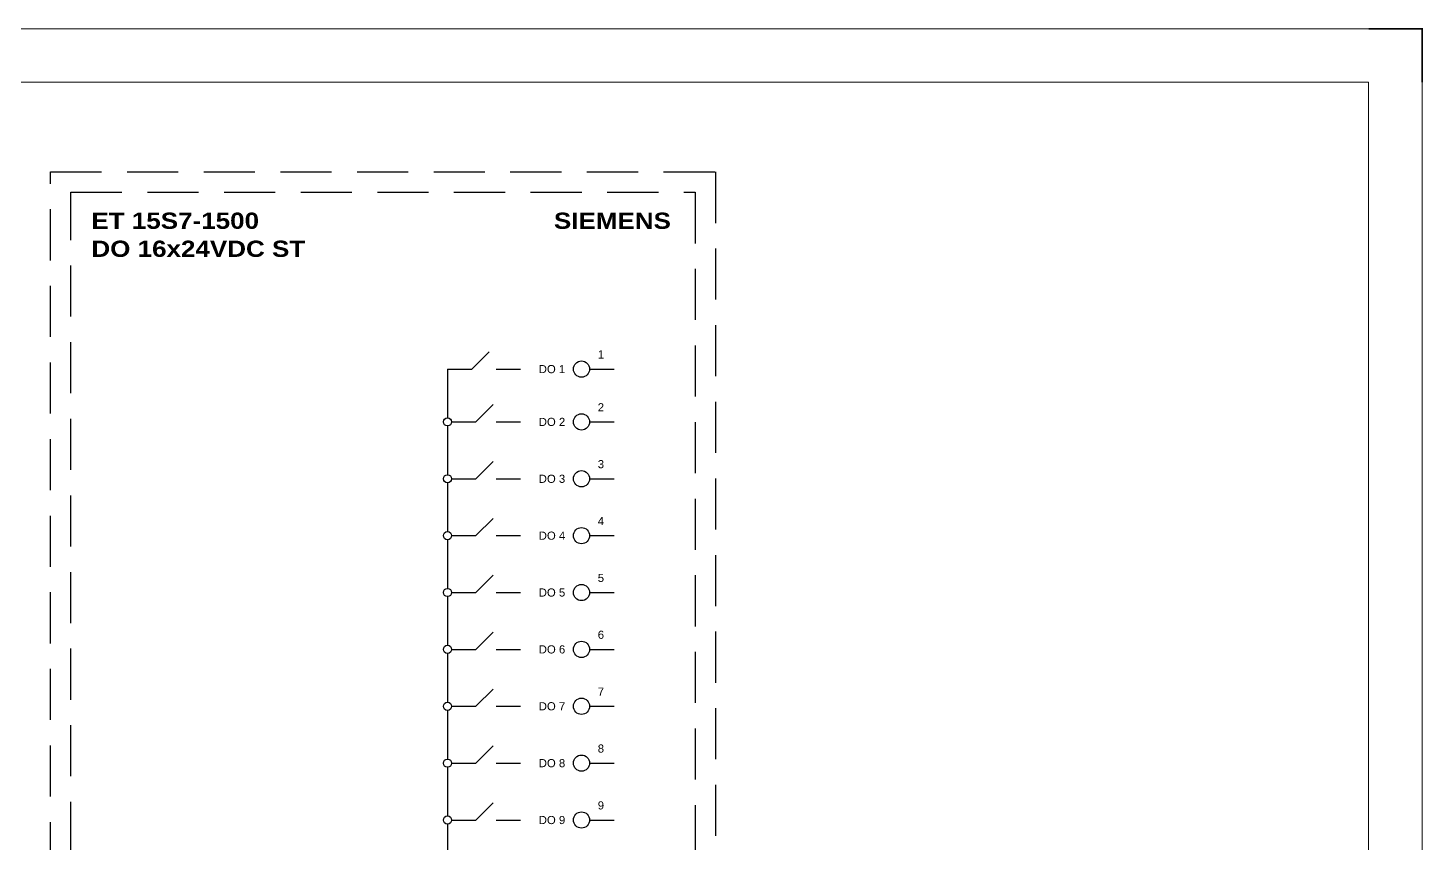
# Model space of a CAD drawing. Header units: centimetres. Extents: x 61 to 574780, y 25 to 618721.
# Drawn here: x 343184 to 429876, y 152311 to 202993 of the extents above; entities that cross this region are included whole.
import ezdxf
from ezdxf.enums import TextEntityAlignment as Align

# ---------------------------------------------------------------- set-up
doc = ezdxf.new("R2010")
doc.units = ezdxf.units.CM
doc.header["$LTSCALE"] = 25.4
doc.linetypes.add('HIDDEN', pattern=[0.375, 0.25, -0.125])
doc.layers.add('Etiket-Line-L', color=7, linetype='Continuous')
doc.layers.add('EtIket-Line-S', color=2, linetype='Continuous')
doc.styles.add('Bold', font='Arial Black.ttf', dxfattribs={"height": 25.4})
doc.styles.get("Standard").update_dxf_attribs({"font": 'Arial.ttf', "height": 25.4})

# ---------------------------------------------------------------- blocks, each defined once
blk = doc.blocks.new('x5 Out Line')
at = {"const_width": 0.3}
blk.add_lwpolyline([(405.45, 277.06), (405.45, 286.71), (395.8, 286.71)], dxfattribs=at)
at = {"lineweight": 15}
blk.add_lwpolyline([(395.8, 9.65), (395.8, 277.06), (9.65, 277.06), (9.65, 9.65)], close=True, dxfattribs=at)
at = {"layer": 'EtIket-Line-S', "lineweight": 9, "ltscale": 0.5}
blk.add_lwpolyline([(0, 0), (405.45, 0), (405.45, 286.71), (0, 286.71)], close=True, dxfattribs=at)

msp = doc.modelspace()

# ---------------------------------------------------------------- linework, layer by layer
at = {"ltscale": 500}
for p, q in [((370769, 181780), (371841, 182852)), ((369254, 181780), (370769, 181780)), ((369254, 181780), (369254, 178750)), ((372285, 181780), (373800, 181780)), ((371022, 178497), (372093, 179569)), ((369254, 178244), (369254, 175214)), ((369507, 178497), (371022, 178497)), ((372285, 178497), (373800, 178497)), ((371022, 174961), (372093, 176033)), ((369254, 174709), (369254, 171678)), ((369507, 174961), (371022, 174961)), ((372285, 174961), (373800, 174961)), ((371022, 171425), (372093, 172497)), ((369254, 171173), (369254, 168142)), ((369507, 171425), (371022, 171425)), ((372285, 171425), (373800, 171425)), ((371022, 167890), (372093, 168961)), ((369254, 167637), (369254, 164606)), ((369507, 167890), (371022, 167890)), ((372285, 167890), (373800, 167890)), ((371022, 164354), (372093, 165425)), ((369254, 164101), (369254, 161071)), ((369507, 164354), (371022, 164354)), ((372285, 164354), (373800, 164354)), ((371022, 160818), (372093, 161890)), ((369254, 160566), (369254, 157535)), ((369507, 160818), (371022, 160818)), ((372285, 160818), (373800, 160818)), ((371022, 157282), (372093, 158354)), ((369254, 157030), (369254, 153999)), ((369507, 157282), (371022, 157282)), ((372285, 157282), (373800, 157282)), ((371022, 153747), (372093, 154818)), ((369254, 153494), (369254, 150463)), ((369507, 153747), (371022, 153747)), ((372285, 153747), (373800, 153747))]:
    msp.add_line(p, q, dxfattribs=at)
at = {"color": 6, "ltscale": 500}
for p, q in [((378087, 181780), (379602, 181780)), ((378087, 178497), (379602, 178497)), ((378087, 174961), (379602, 174961)), ((378087, 171425), (379602, 171425)), ((378087, 167890), (379602, 167890)), ((378087, 164354), (379602, 164354)), ((378087, 160818), (379602, 160818)), ((378087, 157282), (379602, 157282)), ((378087, 153747), (379602, 153747))]:
    msp.add_line(p, q, dxfattribs=at)
at = {"linetype": 'HIDDEN', "ltscale": 500}
msp.add_lwpolyline([(344584, 194034), (385916, 194034), (385916, 112340), (344584, 112340)], close=True, dxfattribs=at)
at = {"color": 6, "linetype": 'HIDDEN', "ltscale": 500}
msp.add_lwpolyline([(345846, 192772), (384653, 192772), (384653, 113603), (345846, 113603)], close=True, dxfattribs=at)
at = {"color": 6, "ltscale": 500}
for centre in [(377582, 181780), (377582, 178497), (377582, 174961), (377582, 171425), (377582, 167890), (377582, 164354), (377582, 160818), (377582, 157282), (377582, 153747)]:
    msp.add_circle(centre, 505, dxfattribs=at)
at = {"ltscale": 500}
for centre in [(369254, 178497), (369254, 174961), (369254, 171425), (369254, 167890), (369254, 164354), (369254, 160818), (369254, 157282), (369254, 153747)]:
    msp.add_circle(centre, 253, dxfattribs=at)

# ---------------------------------------------------------------- block references
at = {"layer": 'Etiket-Line-L', "lineweight": 0, "xscale": 345.057685819875, "yscale": 345.057685819875, "zscale": 345.057685819875}
msp.add_blockref('x5 Out Line', (289920, 104009), dxfattribs=at)

# ---------------------------------------------------------------- texts
at = {"ltscale": 500, "style": 'Bold'}
for s, p in [('ET 15S7-1500', (347129, 191509)), ('DO 16x24VDC ST', (347129, 189767))]:
    msp.add_text(s, height=1010.22, dxfattribs=at).set_placement(p, align=Align.TOP_LEFT)
msp.add_text('SIEMENS', height=1010.2, dxfattribs=at).set_placement((383138, 191509), align=Align.TOP_RIGHT)
at = {"ltscale": 500}
for s, p in [('1', (378592, 182285)), ('2', (378592, 179002)), ('3', (378592, 175466)), ('4', (378592, 171931)), ('5', (378592, 168395)), ('6', (378592, 164859)), ('7', (378592, 161323)), ('8', (378592, 157787)), ('9', (378592, 154252))]:
    msp.add_text(s, height=505, dxfattribs=at).set_placement(p, align=Align.BOTTOM_LEFT)
for s, p in [('DO 1', (376571, 181780)), ('DO 2', (376571, 178497)), ('DO 3', (376571, 174961)), ('DO 4', (376571, 171425)), ('DO 5', (376571, 167890)), ('DO 6', (376571, 164354)), ('DO 7', (376571, 160818)), ('DO 8', (376571, 157282)), ('DO 9', (376571, 153747))]:
    msp.add_text(s, height=505.1, dxfattribs=at).set_placement(p, align=Align.MIDDLE_RIGHT)

doc.saveas('drawing.dxf')
